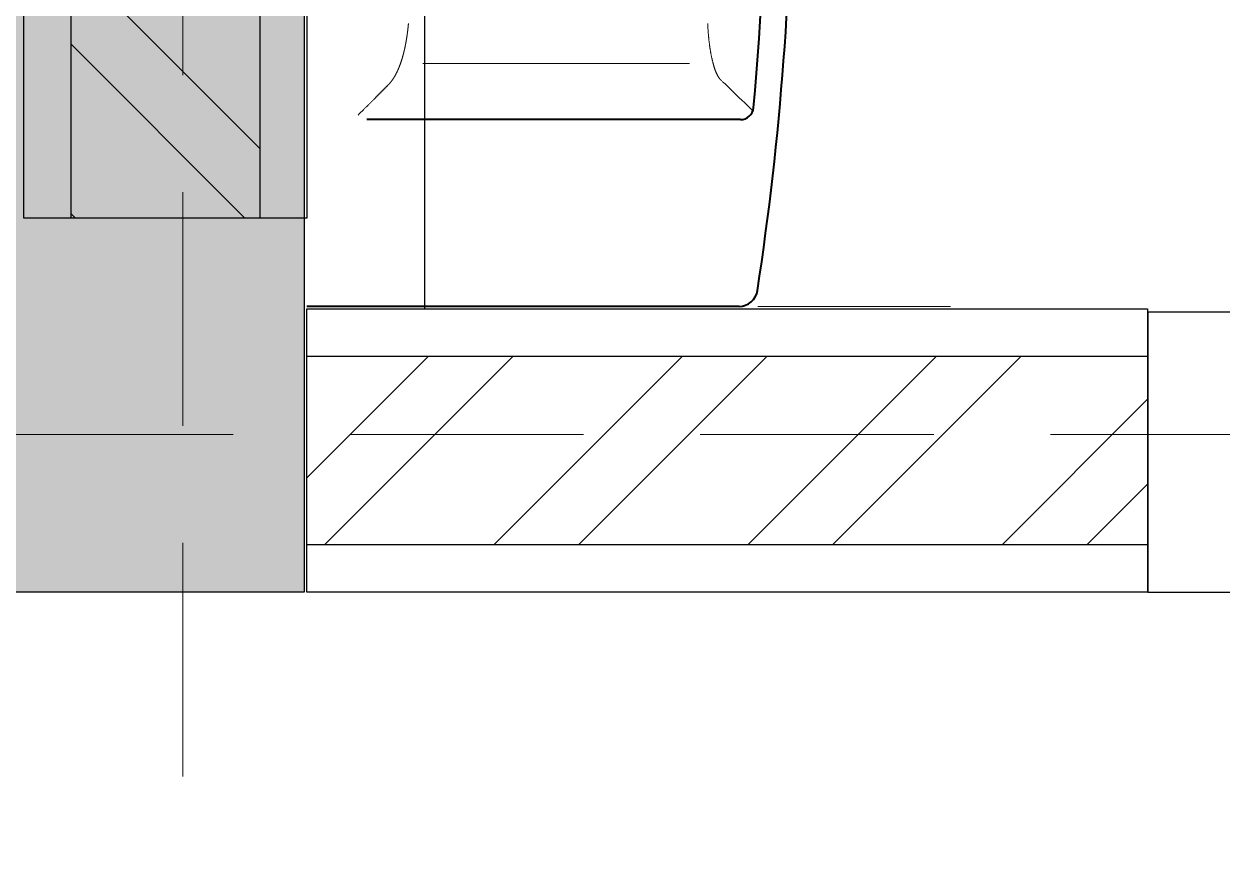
# Model space of a CAD drawing. Header units: millimetres. Extents: x 17 to 218440, y 21 to 53693.
# Drawn here: x 35406 to 36048, y 20564 to 21010 of the extents above; entities that cross this region are included whole.
import ezdxf

# ---------------------------------------------------------------- set-up
doc = ezdxf.new("R2010")
doc.units = ezdxf.units.MM
doc.header["$MEASUREMENT"] = 0
doc.linetypes.add('HIDDEN', pattern=[0.375, 0.25, -0.125])
doc.linetypes.add('HIDDEN2', pattern=[0.1875, 0.125, -0.0625])
for name, color, linetype, lineweight in [('AS', 8, 'HIDDEN2', 5), ('BODY', 7, 'Continuous', 40), ('BODY2', 7, 'Continuous', 15), ('Dimensi', 252, 'Continuous', 9), ('HATCH', 8, 'Continuous', 5)]:
    doc.layers.add(name, color=color, linetype=linetype, lineweight=lineweight)
doc.layers.add('tampak', color=7, linetype='Continuous')
doc.layers.add('WALL', color=255, linetype='Continuous')

# ---------------------------------------------------------------- blocks, each defined once
blk = doc.blocks.new('*U79')
at = {"layer": 'HATCH'}
h = blk.add_hatch(dxfattribs=at)
h.set_pattern_fill('ANSI32', color=0, scale=10)
h.set_pattern_definition([(45, (1680.43, -10567.46), (-67.3519, 67.3519), []), (45, (1725.33, -10567.46), (-67.3519, 67.3519), [])])
h.paths.add_polyline_path([(8691.62, -50), (8691.62, 50), (8245.96, 50), (8245.96, -50)])
at = {"layer": 'WALL', "color": 0}
for points in [[(8245.96, 75), (8691.62, 75), (8691.62, -75), (8245.96, -75)], [(8245.96, 50), (8691.62, 50), (8691.62, -50), (8245.96, -50)]]:
    blk.add_lwpolyline(points, close=True, dxfattribs=at)
blk = doc.blocks.new('*U16')
at = {"layer": 'HATCH'}
h = blk.add_hatch(dxfattribs=at)
h.set_pattern_fill('ANSI32', color=0, scale=10)
h.set_pattern_definition([(45, (-20295.84, -10567.46), (-67.3519, 67.3519), []), (45, (-20250.935, -10567.46), (-67.3519, 67.3519), [])])
h.paths.add_polyline_path([(-3332.89, 50), (-3332.89, -50), (-1705.79, -50), (-1705.79, 50)])
at = {"layer": 'WALL', "color": 0}
for points in [[(-3332.89, 75), (-1705.79, 75), (-1705.79, -75), (-3332.89, -75)], [(-3332.89, 50), (-1705.79, 50), (-1705.79, -50), (-3332.89, -50)]]:
    blk.add_lwpolyline(points, close=True, dxfattribs=at)
blk = doc.blocks.new('A$Cbe85e2cb')
at = {"layer": 'BODY'}
for points in [[(0.00849, 0.25572, -0.075788), (0.50151, 0.25572)], [(0.10636, 0.25357, -0.045928), (0.40364, 0.25357)], [(0, 0.24583, -0.370565), (0.00849, 0.25572)], [(0.1, 0.2466, -0.387577), (0.10636, 0.25357)]]:
    blk.add_lwpolyline(points, format="xyb", dxfattribs=at)
for points in [[(0, 0.24583), (0, 0.0144)], [(0.1, 0.2466), (0.1, 0.0464)]]:
    blk.add_lwpolyline(points, dxfattribs=at)
at = {"layer": 'BODY2'}
for points in [[(0.12046, 0.23688), (0.11976, 0.23761), (0.11907, 0.23834), (0.11837, 0.23906), (0.11767, 0.23979), (0.11697, 0.24052), (0.11627, 0.24125), (0.11557, 0.24197), (0.11487, 0.2427), (0.11417, 0.24343), (0.11347, 0.24415), (0.11277, 0.24488), (0.11207, 0.2456), (0.11137, 0.24633), (0.11067, 0.24706), (0.10998, 0.24778), (0.10928, 0.24851), (0.10858, 0.24923), (0.10788, 0.24996), (0.10718, 0.25068), (0.10648, 0.25141), (0.10578, 0.25213), (0.10508, 0.25285), (0.10438, 0.25358)], [(0.12078, 0.23649), (0.12087, 0.2364), (0.12096, 0.23631), (0.12104, 0.23623), (0.12111, 0.23615), (0.12118, 0.23608), (0.12126, 0.23601), (0.12133, 0.23594), (0.1214, 0.23587), (0.12148, 0.2358), (0.12155, 0.23574), (0.12162, 0.23567), (0.12169, 0.23561), (0.12176, 0.23555), (0.12183, 0.23549), (0.1219, 0.23543), (0.12197, 0.23537), (0.12205, 0.23531), (0.12213, 0.23526), (0.1222, 0.2352), (0.12228, 0.23514), (0.12237, 0.23508), (0.12245, 0.23502), (0.12254, 0.23496), (0.12263, 0.2349), (0.12272, 0.23485), (0.12281, 0.23479), (0.12291, 0.23473), (0.123, 0.23467), (0.12311, 0.23461), (0.12321, 0.23455), (0.12332, 0.23449), (0.12343, 0.23443), (0.12354, 0.23436), (0.12365, 0.2343), (0.12377, 0.23424), (0.12389, 0.23418), (0.12402, 0.23412), (0.12414, 0.23406), (0.12427, 0.23399), (0.1244, 0.23393), (0.12454, 0.23387), (0.12467, 0.23381), (0.12481, 0.23375), (0.12495, 0.23368), (0.1251, 0.23362), (0.12524, 0.23356), (0.12539, 0.2335), (0.12554, 0.23344), (0.1257, 0.23338), (0.12585, 0.23332), (0.12601, 0.23325), (0.12617, 0.23319), (0.12633, 0.23313), (0.1265, 0.23307), (0.12666, 0.23301), (0.12683, 0.23295), (0.127, 0.23289), (0.12717, 0.23283), (0.12735, 0.23277), (0.12752, 0.23272), (0.1277, 0.23266), (0.12788, 0.2326), (0.12806, 0.23254), (0.12825, 0.23248), (0.12843, 0.23243), (0.12862, 0.23237), (0.12881, 0.23231), (0.129, 0.23226), (0.12919, 0.2322), (0.12938, 0.23214), (0.12958, 0.23209), (0.12977, 0.23204), (0.12997, 0.23198), (0.13017, 0.23193), (0.13037, 0.23187), (0.13058, 0.23182), (0.13078, 0.23177), (0.13099, 0.23172), (0.13119, 0.23166), (0.1314, 0.23161), (0.13161, 0.23156), (0.13182, 0.23151), (0.13204, 0.23146), (0.13225, 0.23141), (0.13247, 0.23136), (0.13268, 0.23131), (0.1329, 0.23126), (0.13312, 0.23122), (0.13334, 0.23117), (0.13356, 0.23112), (0.13378, 0.23108), (0.13401, 0.23103), (0.13423, 0.23099), (0.13446, 0.23094), (0.13469, 0.2309), (0.13492, 0.23085), (0.13515, 0.23081), (0.13538, 0.23076), (0.13561, 0.23072), (0.13584, 0.23068), (0.13608, 0.23064), (0.13631, 0.2306), (0.13655, 0.23056), (0.13679, 0.23052), (0.13703, 0.23048), (0.13727, 0.23044), (0.13751, 0.2304), (0.13775, 0.23036), (0.13799, 0.23032), (0.13824, 0.23028), (0.13848, 0.23025), (0.13873, 0.23021), (0.13898, 0.23018), (0.13923, 0.23014), (0.13948, 0.23011), (0.13973, 0.23007), (0.13998, 0.23004), (0.14023, 0.23), (0.14049, 0.22997), (0.14074, 0.22994), (0.141, 0.22991), (0.14125, 0.22988), (0.14151, 0.22984), (0.14177, 0.22981), (0.14203, 0.22978), (0.14229, 0.22975), (0.14255, 0.22973), (0.14281, 0.2297), (0.14308, 0.22967), (0.14334, 0.22964), (0.14361, 0.22961), (0.14387, 0.22959), (0.14414, 0.22956), (0.14441, 0.22954), (0.14468, 0.22951), (0.14495, 0.22949), (0.14522, 0.22946), (0.14549, 0.22944), (0.14577, 0.22941), (0.14604, 0.22939), (0.14631, 0.22937), (0.14659, 0.22935), (0.14687, 0.22933), (0.14714, 0.22931), (0.14742, 0.22928), (0.1477, 0.22926), (0.14798, 0.22924), (0.14826, 0.22923), (0.14855, 0.22921), (0.14883, 0.22919), (0.14911, 0.22917), (0.1494, 0.22915), (0.14968, 0.22914), (0.14997, 0.22912), (0.15026, 0.2291), (0.15055, 0.22909), (0.15084, 0.22907), (0.15113, 0.22906), (0.15142, 0.22904)], [(0.13, 0.21927), (0.13, 0.0764)], [(0.10246, 0.04186), (0.10302, 0.04242), (0.10358, 0.04298), (0.10413, 0.04353), (0.10441, 0.04381), (0.10469, 0.04409), (0.10496, 0.04436), (0.10524, 0.04464), (0.10552, 0.04492), (0.10579, 0.04519), (0.10607, 0.04547), (0.10635, 0.04575), (0.10662, 0.04602), (0.1069, 0.0463), (0.10718, 0.04658), (0.10745, 0.04685), (0.10773, 0.04713), (0.108, 0.0474), (0.10828, 0.04768), (0.10855, 0.04795), (0.10883, 0.04823), (0.1091, 0.0485), (0.10938, 0.04878), (0.10965, 0.04905), (0.10992, 0.04932), (0.1102, 0.0496), (0.11047, 0.04987), (0.11074, 0.05014), (0.11102, 0.05042), (0.11129, 0.05069), (0.11156, 0.05096), (0.11183, 0.05123), (0.11197, 0.05137), (0.1121, 0.0515), (0.11224, 0.05164), (0.11238, 0.05178), (0.11251, 0.05191), (0.11265, 0.05205), (0.11278, 0.05218), (0.11292, 0.05232), (0.11305, 0.05245), (0.11319, 0.05259), (0.11332, 0.05272), (0.11346, 0.05286), (0.11359, 0.05299), (0.11373, 0.05313), (0.11386, 0.05326), (0.11399, 0.05339), (0.11413, 0.05353), (0.11426, 0.05366), (0.1144, 0.0538), (0.11453, 0.05393), (0.11466, 0.05406), (0.1148, 0.0542), (0.11493, 0.05433), (0.11507, 0.05447), (0.1152, 0.0546), (0.11533, 0.05473), (0.11547, 0.05487), (0.1156, 0.055), (0.11573, 0.05513), (0.11586, 0.05526), (0.116, 0.0554), (0.11613, 0.05553), (0.11626, 0.05566), (0.1164, 0.0558), (0.11653, 0.05593), (0.11666, 0.05606), (0.11679, 0.05619), (0.11692, 0.05632), (0.11706, 0.05646), (0.11719, 0.05659), (0.11732, 0.05672), (0.11745, 0.05685), (0.11758, 0.05698), (0.11771, 0.05711), (0.11785, 0.05725), (0.11798, 0.05738), (0.11811, 0.05751), (0.11824, 0.05764), (0.11837, 0.05777), (0.1184, 0.0578), (0.11841, 0.05781), (0.11841, 0.05781), (0.11842, 0.05782), (0.11842, 0.05782), (0.11843, 0.05783), (0.11843, 0.05783), (0.11844, 0.05784), (0.11844, 0.05784), (0.11845, 0.05785), (0.11846, 0.05786), (0.11847, 0.05787), (0.11848, 0.05788), (0.11849, 0.05789), (0.1185, 0.0579), (0.11851, 0.05791), (0.11852, 0.05792), (0.11856, 0.05796), (0.11861, 0.05801), (0.11865, 0.05805), (0.1187, 0.05809), (0.11874, 0.05814), (0.11879, 0.05818), (0.11883, 0.05822), (0.11888, 0.05826), (0.11892, 0.05831), (0.11897, 0.05835), (0.11901, 0.05839), (0.11906, 0.05843), (0.11911, 0.05847), (0.11915, 0.05852), (0.1192, 0.05856), (0.11925, 0.0586), (0.11929, 0.05864), (0.11934, 0.05868), (0.11939, 0.05872), (0.11943, 0.05876), (0.11948, 0.05881), (0.11953, 0.05885), (0.11958, 0.05889), (0.11962, 0.05893), (0.11967, 0.05897), (0.11972, 0.05901), (0.11977, 0.05905), (0.11982, 0.05909), (0.11987, 0.05913), (0.11992, 0.05917), (0.11997, 0.05921), (0.12001, 0.05925), (0.12006, 0.05929), (0.12011, 0.05933), (0.12016, 0.05937), (0.12021, 0.05941), (0.12026, 0.05945), (0.12031, 0.05948), (0.12036, 0.05952), (0.12041, 0.05956), (0.12046, 0.0596), (0.12052, 0.05964), (0.12057, 0.05968), (0.12062, 0.05972), (0.12067, 0.05976), (0.12072, 0.05979), (0.12077, 0.05983), (0.12082, 0.05987), (0.12088, 0.05991), (0.12093, 0.05995), (0.12098, 0.05998), (0.12103, 0.06002), (0.12108, 0.06006), (0.12114, 0.0601), (0.12119, 0.06013), (0.12124, 0.06017), (0.1213, 0.06021), (0.12135, 0.06025), (0.1214, 0.06028), (0.12146, 0.06032), (0.12151, 0.06036), (0.12156, 0.06039), (0.12162, 0.06043), (0.12167, 0.06047), (0.12173, 0.0605), (0.12178, 0.06054), (0.12184, 0.06057), (0.12189, 0.06061), (0.12195, 0.06065), (0.122, 0.06068), (0.12206, 0.06072), (0.12211, 0.06075), (0.12217, 0.06079), (0.12222, 0.06083), (0.12228, 0.06086), (0.12234, 0.0609), (0.12239, 0.06093), (0.12245, 0.06097), (0.12251, 0.061), (0.12256, 0.06104), (0.12262, 0.06107), (0.12268, 0.06111), (0.12273, 0.06114), (0.12279, 0.06118), (0.12285, 0.06121), (0.12291, 0.06125), (0.12296, 0.06128), (0.12302, 0.06131), (0.12308, 0.06135), (0.12314, 0.06138), (0.1232, 0.06142), (0.12326, 0.06145), (0.12331, 0.06149), (0.12337, 0.06152), (0.12343, 0.06155), (0.12349, 0.06159), (0.12355, 0.06162), (0.12361, 0.06165), (0.12367, 0.06169), (0.12373, 0.06172), (0.12379, 0.06175), (0.12385, 0.06179), (0.12391, 0.06182), (0.12397, 0.06185), (0.12403, 0.06189), (0.12409, 0.06192), (0.12415, 0.06195), (0.12421, 0.06199), (0.12427, 0.06202), (0.12434, 0.06205), (0.1244, 0.06208), (0.12446, 0.06212), (0.12452, 0.06215), (0.12458, 0.06218), (0.12465, 0.06221), (0.12471, 0.06224), (0.12477, 0.06228), (0.12483, 0.06231), (0.1249, 0.06234), (0.12496, 0.06237), (0.12502, 0.0624), (0.12509, 0.06244), (0.12515, 0.06247), (0.12521, 0.0625), (0.12528, 0.06253), (0.12534, 0.06256), (0.1254, 0.06259), (0.12547, 0.06262), (0.12553, 0.06266), (0.1256, 0.06269), (0.12566, 0.06272), (0.12573, 0.06275), (0.12579, 0.06278), (0.12586, 0.06281), (0.12592, 0.06284), (0.12599, 0.06287), (0.12605, 0.0629), (0.12612, 0.06293), (0.12618, 0.06296), (0.12625, 0.06299), (0.12632, 0.06302), (0.12638, 0.06305), (0.12645, 0.06308), (0.12652, 0.06311), (0.12658, 0.06314), (0.12665, 0.06317), (0.12672, 0.0632), (0.12678, 0.06323), (0.12685, 0.06326), (0.12692, 0.06329), (0.12699, 0.06332), (0.12705, 0.06335), (0.12712, 0.06338), (0.12719, 0.06341), (0.12726, 0.06344), (0.12733, 0.06347), (0.1274, 0.0635), (0.12747, 0.06353), (0.12753, 0.06356), (0.1276, 0.06358), (0.12767, 0.06361), (0.12774, 0.06364), (0.12781, 0.06367), (0.12788, 0.0637), (0.12795, 0.06373), (0.12802, 0.06376), (0.12809, 0.06378), (0.12816, 0.06381), (0.12823, 0.06384), (0.1283, 0.06387), (0.12837, 0.0639), (0.12845, 0.06393), (0.12852, 0.06395), (0.12859, 0.06398), (0.12866, 0.06401), (0.12873, 0.06404), (0.1288, 0.06406), (0.12887, 0.06409), (0.12895, 0.06412), (0.12902, 0.06415), (0.12909, 0.06417), (0.12916, 0.0642), (0.12924, 0.06423), (0.12931, 0.06426), (0.12938, 0.06428), (0.12946, 0.06431), (0.12953, 0.06434), (0.1296, 0.06436), (0.12968, 0.06439), (0.12975, 0.06442), (0.12982, 0.06444), (0.1299, 0.06447), (0.12997, 0.0645), (0.13005, 0.06452), (0.13012, 0.06455), (0.13019, 0.06458), (0.13027, 0.0646), (0.13034, 0.06463), (0.13042, 0.06466), (0.1305, 0.06468), (0.13057, 0.06471), (0.13065, 0.06473), (0.13072, 0.06476), (0.1308, 0.06478), (0.13087, 0.06481), (0.13095, 0.06484), (0.13103, 0.06486), (0.1311, 0.06489), (0.13118, 0.06491), (0.13126, 0.06494), (0.13133, 0.06496), (0.13141, 0.06499), (0.13149, 0.06501), (0.13156, 0.06504), (0.13164, 0.06506), (0.13172, 0.06509), (0.1318, 0.06511), (0.13188, 0.06514), (0.13195, 0.06516), (0.13203, 0.06519), (0.13211, 0.06521), (0.13219, 0.06524), (0.13227, 0.06526), (0.13235, 0.06529), (0.13243, 0.06531), (0.1325, 0.06533), (0.13258, 0.06536), (0.13266, 0.06538), (0.13274, 0.06541), (0.13282, 0.06543), (0.1329, 0.06545), (0.13298, 0.06548), (0.13306, 0.0655), (0.13314, 0.06553), (0.13322, 0.06555), (0.1333, 0.06557), (0.13339, 0.0656), (0.13347, 0.06562), (0.13355, 0.06564), (0.13363, 0.06567), (0.13371, 0.06569), (0.13379, 0.06571), (0.13387, 0.06574), (0.13395, 0.06576), (0.13404, 0.06578), (0.13412, 0.0658), (0.1342, 0.06583), (0.13428, 0.06585), (0.13437, 0.06587), (0.13445, 0.06589), (0.13453, 0.06592), (0.13461, 0.06594), (0.1347, 0.06596), (0.13478, 0.06598), (0.13486, 0.06601), (0.13495, 0.06603), (0.13503, 0.06605), (0.13511, 0.06607), (0.1352, 0.06609), (0.13528, 0.06612), (0.13537, 0.06614), (0.13545, 0.06616), (0.13554, 0.06618), (0.13562, 0.0662), (0.13571, 0.06622), (0.13579, 0.06625), (0.13588, 0.06627), (0.13596, 0.06629), (0.13605, 0.06631), (0.13613, 0.06633), (0.13622, 0.06635), (0.1363, 0.06637), (0.13639, 0.06639), (0.13647, 0.06641), (0.13656, 0.06643), (0.13665, 0.06646), (0.13673, 0.06648), (0.13682, 0.0665), (0.13691, 0.06652), (0.13699, 0.06654), (0.13708, 0.06656), (0.13717, 0.06658), (0.13726, 0.0666), (0.13734, 0.06662), (0.13743, 0.06664), (0.13752, 0.06666), (0.13761, 0.06668), (0.13769, 0.0667), (0.13778, 0.06672), (0.13787, 0.06674), (0.13796, 0.06676), (0.13805, 0.06678), (0.13814, 0.0668), (0.13822, 0.06682), (0.13831, 0.06683), (0.1384, 0.06685), (0.13849, 0.06687), (0.13858, 0.06689), (0.13867, 0.06691), (0.13876, 0.06693), (0.13885, 0.06695), (0.13894, 0.06697), (0.13903, 0.06699), (0.13912, 0.06701), (0.13921, 0.06702), (0.1393, 0.06704), (0.13939, 0.06706), (0.13948, 0.06708), (0.13957, 0.0671), (0.13966, 0.06712), (0.13975, 0.06713), (0.13984, 0.06715), (0.13993, 0.06717), (0.14003, 0.06719), (0.14012, 0.06721), (0.14021, 0.06722), (0.1403, 0.06724), (0.14039, 0.06726), (0.14048, 0.06728), (0.14058, 0.06729), (0.14067, 0.06731), (0.14076, 0.06733), (0.14085, 0.06735), (0.14095, 0.06736), (0.14104, 0.06738), (0.14113, 0.0674), (0.14122, 0.06741), (0.14132, 0.06743), (0.14141, 0.06745), (0.1415, 0.06746), (0.1416, 0.06748), (0.14169, 0.0675), (0.14178, 0.06751), (0.14188, 0.06753), (0.14197, 0.06755), (0.14206, 0.06756), (0.14216, 0.06758), (0.14225, 0.0676), (0.14235, 0.06761), (0.14244, 0.06763), (0.14254, 0.06764), (0.14263, 0.06766), (0.14273, 0.06768), (0.14282, 0.06769), (0.14292, 0.06771), (0.14301, 0.06772), (0.14311, 0.06774), (0.1432, 0.06775), (0.1433, 0.06777), (0.14339, 0.06778), (0.14349, 0.0678), (0.14358, 0.06782), (0.14368, 0.06783), (0.14378, 0.06785), (0.14387, 0.06786), (0.14397, 0.06787), (0.14406, 0.06789), (0.14416, 0.0679), (0.14426, 0.06792), (0.14435, 0.06793), (0.14445, 0.06795), (0.14455, 0.06796), (0.14464, 0.06798), (0.14474, 0.06799), (0.14484, 0.06801), (0.14494, 0.06802), (0.14503, 0.06803), (0.14513, 0.06805), (0.14523, 0.06806), (0.14533, 0.06808), (0.14542, 0.06809), (0.14552, 0.0681), (0.14562, 0.06812), (0.14572, 0.06813), (0.14582, 0.06814), (0.14591, 0.06816), (0.14601, 0.06817), (0.14611, 0.06818), (0.14621, 0.0682), (0.14631, 0.06821), (0.14641, 0.06822), (0.14651, 0.06823), (0.1466, 0.06825), (0.1467, 0.06826), (0.1468, 0.06827), (0.1469, 0.06829), (0.147, 0.0683), (0.1471, 0.06831), (0.1472, 0.06832), (0.1473, 0.06834), (0.1474, 0.06835), (0.1475, 0.06836), (0.1476, 0.06837), (0.1477, 0.06838), (0.1478, 0.0684), (0.1479, 0.06841), (0.148, 0.06842), (0.1481, 0.06843), (0.1482, 0.06844), (0.1483, 0.06845), (0.1485, 0.06848), (0.14871, 0.0685), (0.14891, 0.06852), (0.14911, 0.06855), (0.14931, 0.06857), (0.14952, 0.06859), (0.14972, 0.06861), (0.14992, 0.06863), (0.15013, 0.06865), (0.15033, 0.06867), (0.15054, 0.06869), (0.15074, 0.06871), (0.15095, 0.06873), (0.15116, 0.06875), (0.15136, 0.06877)]]:
    blk.add_lwpolyline(points, dxfattribs=at)
at = {"layer": 'Dimensi'}
blk.add_lwpolyline([(0, 0.25583), (0, 0.35904)], dxfattribs=at)
blk = doc.blocks.new('SASA433')
for p, q in [((1831574.1648, 60725.2984), (1831573.9648, 60725.2984)), ((1831574.1648, 60725.2984), (1831574.1648, 60724.6984)), ((1831574.1648, 60724.6984), (1831573.9648, 60724.6984))]:
    blk.add_line(p, q)
at = {"color": 8, "linetype": 'HIDDEN', "lineweight": 5}
blk.add_arc((1831571.4655, 60725.5991), 2.5173, 353.1393, 96.8607, dxfattribs=at)
blk = doc.blocks.new('KOLOM')
at = {"layer": 'tampak', "transparency": 33554687}
h = blk.add_hatch(color=256, dxfattribs=at)
h.dxf.hatch_style = 1
h.paths.add_polyline_path([(1772059.28, 57866.87), (1772059.28, 57666.87), (1771559.28, 57666.87), (1771559.28, 57866.87)])
h.paths.add_polyline_path([(1775070.74, 57666.87), (1774870.74, 57666.87), (1774870.74, 58166.87), (1775070.74, 58166.87)])
blk.add_lwpolyline([(1775070.74, 57666.87), (1774870.74, 57666.87), (1774870.74, 58166.87), (1775070.74, 58166.87), (1775070.74, 57666.87)])
blk = doc.blocks.new('GRID')
at = {"layer": 'AS', "ltscale": 1000}
for p, q in [((1824646.67, 42943.3), (1824646.67, 63784.83)), ((1814236.02, 57751.24), (1830263.03, 57751.24))]:
    blk.add_line(p, q, dxfattribs=at)

msp = doc.modelspace()

# ---------------------------------------------------------------- linework, layer by layer
msp.add_lwpolyline([(35620.65, 21367.19), (35620.65, 20857.53)])

# ---------------------------------------------------------------- block references
for name, p in [('GRID', (-1789155.31, -36960.8)), ('KOLOM', (-1739514.48, -36960.8))]:
    msp.add_blockref(name, p)
for name, p, xscale, yscale, zscale, rotation in [('*U16', (35481.98, 19183.69), 1.009725849341427, 1.009725849341427, 1.009725849341427, 270), ('A$Cbe85e2cb', (35543.32, 20858.86), -999.337880212066, 999.337880212066, 999.337880212066, 270), ('*U79', (44333.87, 20781.8), 1.009725849341427, 1.009725849341427, 1.009725849341427, 180)]:
    msp.add_blockref(name, p, dxfattribs=dict(xscale=xscale, yscale=yscale, zscale=zscale, rotation=rotation))
at = {"xscale": -249.9999999854481, "yscale": 249.9999999854481, "zscale": 249.9999999854481}
msp.add_blockref('SASA433', (457929548.89, -15160468.53), dxfattribs=at)

doc.saveas('drawing.dxf')
